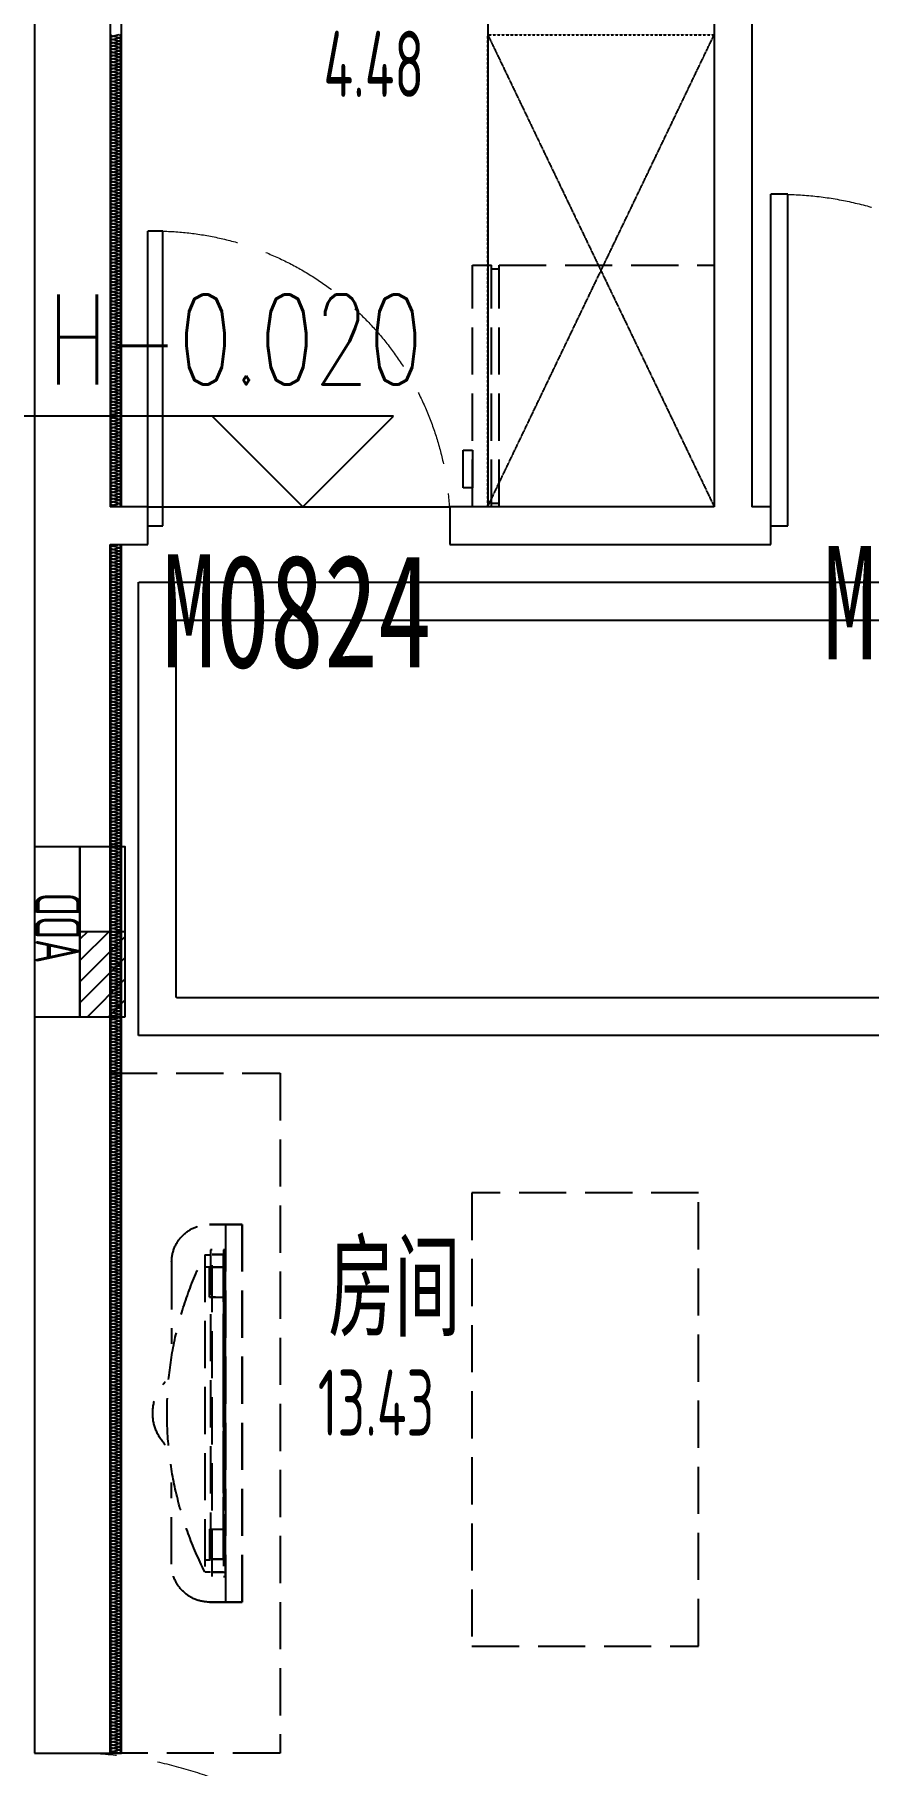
# Model space of a CAD drawing. Header units: millimetres. Extents: x -28014 to 297841, y -81741 to 47579.
# Drawn here: x 136623 to 138831, y 38596 to 43179 of the extents above; entities that cross this region are included whole.
import ezdxf

# ---------------------------------------------------------------- set-up
doc = ezdxf.new("R2010")
doc.units = ezdxf.units.MM
doc.header["$MEASUREMENT"] = 0
doc.linetypes.add('00-TK-A0$0$ax-d-a$0$Ax-41-Pr$0$Ax-41-Pr$0$HIDDEN2', pattern=[0.1875, 0.125, -0.0625])
doc.linetypes.add('__DASH', pattern=[0.35, 0.25, -0.1])
for name, color, linetype in [('A-墙体-填充墙', 4, 'Continuous'), ('A-墙体-面层', 6, 'Continuous'), ('A-楼面-厨卫', 6, 'Continuous'), ('A-楼面-家具', 8, 'Continuous'), ('A-注释-填充', 8, 'Continuous'), ('A-注释-标高', 3, 'Continuous'), ('A-电气-洞口', 171, 'Continuous'), ('A-立面-填充1', 8, 'Continuous'), ('A-立面-线2', 132, 'Continuous'), ('A-门窗', 2, 'Continuous'), ('FF-平面文字', 50, 'Continuous'), ('FF-活动家具', 51, 'Continuous')]:
    doc.layers.add(name, color=color, linetype=linetype)
doc.layers.add('A-注释-参考', color=242, linetype='Continuous', plot=False)
doc.styles.add('_TCH_DIM', font='SIMPLEX', dxfattribs={"bigfont": 'GBCBIG'})
doc.styles.add('_TCH_SPACE', font='HZS', dxfattribs={"width": 0.7, "bigfont": 'HZTXT'})
doc.styles.add('宋体', font='', dxfattribs={"width": 0.8})
doc.styles.add('标注', font='hzs.shx', dxfattribs={"width": 0.7, "bigfont": 'hztxt.shx'})
doc.styles.get('宋体').set_extended_font_data('SimSun')

# ---------------------------------------------------------------- blocks, each defined once
blk = doc.blocks.new('bingxiang')
at = {"layer": 'FF-活动家具', "linetype": '__DASH', "ltscale": 500}
for p, q in [((70679.6, -68761.1), (70679.5, -69331.1)), ((71319.5, -68761.1), (70679.6, -68761.1)), ((71319.5, -69331.1), (71319.5, -68761.1)), ((70679.5, -69331.1), (71319.5, -69331.1)), ((70689.5, -69351.1), (70689.5, -69331.1)), ((71309.5, -69351.1), (71309.5, -69331.1)), ((70679.5, -69351.1), (70679.5, -69401.1)), ((70679.5, -69351.1), (71319.5, -69351.1)), ((71319.5, -69401.1), (71319.5, -69351.1)), ((70679.5, -69401.1), (71319.5, -69401.1))]:
    blk.add_line(p, q, dxfattribs=at)
blk.add_lwpolyline([(70729.5, -69401.1), (70729.5, -69426.1), (70829.5, -69426.1), (70829.5, -69401.1)], close=True, dxfattribs=at)
blk = doc.blocks.new('1800电视柜')
at = {"layer": 'FF-活动家具', "linetype": '__DASH', "ltscale": 500}
for p, q in [((500, -163), (716.6, -163)), ((1300, -163), (1083.4, -163)), ((480.5, -250.7), (1319.5, -250.7)), ((480.5, -250.7), (480.5, -265.7)), ((512.3, -250.7), (512.3, -265.7)), ((592.8, -263), (512.3, -263)), ((1207.2, -263), (1287.7, -263)), ((1287.7, -250.7), (1287.7, -265.7)), ((1319.5, -250.7), (1319.5, -265.7)), ((1400, -306.4), (400, -306.4))]:
    blk.add_line(p, q, dxfattribs=at)
for points in [[(0, 0), (0, -450), (1800, -450), (1800, 0)], [(1332.5, -305.7), (467.5, -305.7), (467.5, -300.7), (1332.5, -300.7)]]:
    blk.add_lwpolyline(points, close=True, dxfattribs=at)
for points in [[(1400, -263), (1400, -350), (400, -350), (400, -263)], [(400, -263), (400, -350), (1400, -350), (1400, -263)]]:
    blk.add_lwpolyline(points, dxfattribs=at)
for centre, radius, start, end in [((900, -234), 121.2, 46.3591, 133.6409), ((500, -263), 100, 90, 180), ((900, -1080.6), 929.9, 63.1842, 116.8158), ((1300, -263), 100, 0, 90)]:
    blk.add_arc(centre, radius, start, end, dxfattribs=at)
for points in [[(467.5, -270.7, 57.3), (467.5, -265.7, 57.3), (1332.5, -265.7, 57.3), (1332.5, -270.7, 57.3)], [(479.5, -300.7, 117.3), (479.5, -270.7, 117.3), (479.5, -270.7, 595.3), (479.5, -300.7, 595.3)], [(513.3, -300.7, 117.3), (513.3, -270.7, 117.3), (513.3, -270.7, 595.3), (513.3, -300.7, 595.3)], [(1286.7, -300.7, 117.3), (1286.7, -270.7, 117.3), (1286.7, -270.7, 595.3), (1286.7, -300.7, 595.3)], [(1320.5, -300.7, 117.3), (1320.5, -270.7, 117.3), (1320.5, -270.7, 595.3), (1320.5, -300.7, 595.3)], [(479.5, -300.7, 117.3), (1320.5, -300.7, 117.3), (1320.5, -300.7, 595.3), (479.5, -300.7, 595.3)]]:
    blk.add_3dface(points, dxfattribs=at)
for points, invisible_edges in [([(592.8, -263, -70.4), (592.8, -279, 2.6), (592.8, -263), (592.8, -263, -70.4)], 9), ([(592.8, -279, -73), (592.8, -279, 2.6), (592.8, -263, -70.4), (592.8, -279, -73)], 11), ([(1207.2, -344.2, -63), (1207.2, -263), (1207.2, -306.4, -79.5), (1207.2, -344.2, -63)], 13), ([(400, -344.2, -63), (400, -279, -73), (400, -306.4, -79.5), (400, -344.2, -63)], 13), ([(400, -279, 2.6), (400, -347, -21.2), (400, -306.4, 9.2), (400, -279, 2.6)], 11), ([(400, -306.4, 9.2), (400, -344.2, -7.4), (400, -333, 18.3), (400, -306.4, 9.2)], 11), ([(400, -344.2, -63), (400, -306.4, -79.5), (400, -333, -88.7), (400, -344.2, -63)], 13), ([(552.5, -300.7, 151.3), (467.5, -300.7, 611.3), (552.5, -300.7, 561.3), (552.5, -300.7, 151.3)], 11), ([(552.5, -300.7, 561.3), (750.6, -300.7, 611.3), (780.1, -300.7, 561.3), (552.5, -300.7, 561.3)], 9), ([(1051.3, -300.7, 101.3), (552.5, -300.7, 151.3), (1021.8, -300.7, 151.3), (1051.3, -300.7, 101.3)], 9), ([(592.8, -344.2, -63), (592.8, -279, -73), (592.8, -306.4, -79.5), (592.8, -344.2, -63)], 13), ([(750.6, -300.7, 611.3), (1247.5, -300.7, 561.3), (780.1, -300.7, 561.3), (750.6, -300.7, 611.3)], 9), ([(1247.5, -300.7, 151.3), (1051.3, -300.7, 101.3), (1021.8, -300.7, 151.3), (1247.5, -300.7, 151.3)], 9), ([(1247.5, -300.7, 561.3), (1332.5, -300.7, 611.3), (1247.5, -300.7, 151.3), (1247.5, -300.7, 561.3)], 11), ([(400, -333.4, -88), (400, -334.7, -89.7), (400, -333, -88.7), (400, -333.4, -88)], 9), ([(400, -334.7, 19.4), (400, -333.5, 17.5), (400, -333, 18.3), (400, -334.7, 19.4)], 9), ([(400, -333, 18.3), (400, -344.2, -7.4), (400, -339.4, 5.9), (400, -333, 18.3)], 9), ([(400, -344.2, -63), (400, -333, -88.7), (400, -339.4, -76.3), (400, -344.2, -63)], 9), ([(400, -333.9, -87.2), (400, -335.6, -88.2), (400, -333.4, -88), (400, -333.9, -87.2)], 11), ([(400, -335.6, 17.8), (400, -333.9, 16.8), (400, -333.5, 17.5), (400, -335.6, 17.8)], 13), ([(400, -336.1, 17), (400, -333.9, 16.8), (400, -335.6, 17.8), (400, -336.1, 17)], 11), ([(400, -336.1, 17), (400, -334.4, 16), (400, -333.9, 16.8), (400, -336.1, 17)], 13), ([(400, -334.3, -86.5), (400, -335.6, -88.2), (400, -333.9, -87.2), (400, -334.3, -86.5)], 11), ([(400, -334.3, -86.5), (400, -336.1, -87.4), (400, -335.6, -88.2), (400, -334.3, -86.5)], 13), ([(400, -334.7, -85.7), (400, -336.1, -87.4), (400, -334.3, -86.5), (400, -334.7, -85.7)], 11), ([(400, -336.1, 17), (400, -334.8, 15.2), (400, -334.4, 16), (400, -336.1, 17)], 13), ([(400, -335.6, 17.8), (400, -334.7, 19.4), (400, -335.2, 18.6), (400, -335.6, 17.8)], 9), ([(400, -334.7, -89.7), (400, -335.6, -88.2), (400, -335.2, -89), (400, -334.7, -89.7)], 9), ([(400, -335.1, -85), (400, -337, -85.8), (400, -334.7, -85.7), (400, -335.1, -85)], 11), ([(400, -337, 15.5), (400, -335.3, 14.4), (400, -334.8, 15.2), (400, -337, 15.5)], 13), ([(400, -335.6, -84.2), (400, -337, -85.8), (400, -335.1, -85), (400, -335.6, -84.2)], 11), ([(400, -337.4, 14.7), (400, -335.3, 14.4), (400, -337, 15.5), (400, -337.4, 14.7)], 11), ([(400, -337.4, 14.7), (400, -335.7, 13.6), (400, -335.3, 14.4), (400, -337.4, 14.7)], 13), ([(400, -336, -83.5), (400, -337.8, -84.3), (400, -335.6, -84.2), (400, -336, -83.5)], 11), ([(400, -337.4, 14.7), (400, -336.1, 12.8), (400, -335.7, 13.6), (400, -337.4, 14.7)], 13), ([(400, -336.4, -82.7), (400, -337.8, -84.3), (400, -336, -83.5), (400, -336.4, -82.7)], 11), ([(400, -336.1, -87.4), (400, -337, -85.8), (400, -336.5, -86.6), (400, -336.1, -87.4)], 9), ([(400, -337, 15.5), (400, -336.1, 17), (400, -336.5, 16.3), (400, -337, 15.5)], 9), ([(400, -338.2, 13.1), (400, -336.5, 12), (400, -336.1, 12.8), (400, -338.2, 13.1)], 13), ([(400, -336.4, -82.7), (400, -338.2, -83.5), (400, -337.8, -84.3), (400, -336.4, -82.7)], 13), ([(400, -336.7, -82), (400, -338.2, -83.5), (400, -336.4, -82.7), (400, -336.7, -82)], 11), ([(400, -338.2, 13.1), (400, -337, 11.2), (400, -336.5, 12), (400, -338.2, 13.1)], 13), ([(400, -337.1, -81.2), (400, -339, -81.9), (400, -336.7, -82), (400, -337.1, -81.2)], 11), ([(400, -337, -85.8), (400, -337.8, -84.3), (400, -337.4, -85.1), (400, -337, -85.8)], 9), ([(400, -339, 11.5), (400, -337.4, 10.4), (400, -337, 11.2), (400, -339, 11.5)], 13), ([(400, -337.5, -80.4), (400, -339, -81.9), (400, -337.1, -81.2), (400, -337.5, -80.4)], 11), ([(400, -338.2, 13.1), (400, -337.4, 14.7), (400, -337.8, 13.9), (400, -338.2, 13.1)], 9), ([(400, -339, 11.5), (400, -337.8, 9.6), (400, -337.4, 10.4), (400, -339, 11.5)], 13), ([(400, -337.9, -79.7), (400, -339.8, -80.3), (400, -337.5, -80.4), (400, -337.9, -79.7)], 11), ([(400, -339.8, 9.9), (400, -338.1, 8.8), (400, -337.8, 9.6), (400, -339.8, 9.9)], 13), ([(400, -338.2, -78.9), (400, -339.8, -80.3), (400, -337.9, -79.7), (400, -338.2, -78.9)], 11), ([(400, -339.8, 9.9), (400, -338.5, 7.9), (400, -338.1, 8.8), (400, -339.8, 9.9)], 13), ([(400, -339, 11.5), (400, -338.2, 13.1), (400, -338.6, 12.3), (400, -339, 11.5)], 9), ([(400, -338.2, -83.5), (400, -339, -81.9), (400, -338.6, -82.7), (400, -338.2, -83.5)], 9), ([(400, -338.6, -78.1), (400, -340.6, -78.6), (400, -338.2, -78.9), (400, -338.6, -78.1)], 11), ([(400, -340.6, 8.3), (400, -338.9, 7.1), (400, -338.5, 7.9), (400, -340.6, 8.3)], 13), ([(400, -339, -77.4), (400, -340.6, -78.6), (400, -338.6, -78.1), (400, -339, -77.4)], 11), ([(400, -340.9, 7.5), (400, -338.9, 7.1), (400, -340.6, 8.3), (400, -340.9, 7.5)], 11), ([(400, -340.9, 7.5), (400, -339.3, 6.3), (400, -338.9, 7.1), (400, -340.9, 7.5)], 13), ([(400, -339, -81.9), (400, -339.8, -80.3), (400, -339.4, -81.1), (400, -339, -81.9)], 9), ([(400, -339.8, 9.9), (400, -339, 11.5), (400, -339.4, 10.7), (400, -339.8, 9.9)], 9), ([(400, -339, -77.4), (400, -340.9, -77.8), (400, -340.6, -78.6), (400, -339, -77.4)], 13), ([(400, -339.3, -76.6), (400, -340.9, -77.8), (400, -339, -77.4), (400, -339.3, -76.6)], 11), ([(400, -340.9, 7.5), (400, -339.6, 5.5), (400, -339.3, 6.3), (400, -340.9, 7.5)], 13), ([(400, -339.6, -75.8), (400, -341.7, -76.2), (400, -339.3, -76.6), (400, -339.6, -75.8)], 11), ([(400, -341.7, 5.8), (400, -340, 4.6), (400, -339.6, 5.5), (400, -341.7, 5.8)], 13), ([(400, -340, -75), (400, -341.7, -76.2), (400, -339.6, -75.8), (400, -340, -75)], 11), ([(400, -340.6, 8.3), (400, -339.8, 9.9), (400, -340.2, 9.1), (400, -340.6, 8.3)], 9), ([(400, -339.8, -80.3), (400, -340.6, -78.6), (400, -340.2, -79.5), (400, -339.8, -80.3)], 9), ([(400, -342, 5), (400, -340, 4.6), (400, -341.7, 5.8), (400, -342, 5)], 11), ([(400, -342, 5), (400, -340.3, 3.8), (400, -340, 4.6), (400, -342, 5)], 13), ([(400, -340.3, -74.2), (400, -341.7, -76.2), (400, -340, -75), (400, -340.3, -74.2)], 11), ([(400, -340.6, -73.4), (400, -342.3, -74.5), (400, -340.3, -74.2), (400, -340.6, -73.4)], 11), ([(400, -342.7, 3.3), (400, -340.7, 3), (400, -340.3, 3.8), (400, -342.7, 3.3)], 13), ([(400, -340.9, -72.6), (400, -342.3, -74.5), (400, -340.6, -73.4), (400, -340.9, -72.6)], 11), ([(400, -342.7, 3.3), (400, -341, 2.1), (400, -340.7, 3), (400, -342.7, 3.3)], 13), ([(400, -341.7, 5.8), (400, -340.9, 7.5), (400, -341.3, 6.6), (400, -341.7, 5.8)], 9), ([(400, -340.9, -77.8), (400, -341.7, -76.2), (400, -341.3, -77), (400, -340.9, -77.8)], 9), ([(400, -341.2, -71.8), (400, -343, -72.9), (400, -340.9, -72.6), (400, -341.2, -71.8)], 11), ([(400, -343.3, 1.7), (400, -341.3, 1.3), (400, -341, 2.1), (400, -343.3, 1.7)], 13), ([(400, -341.6, -71), (400, -343, -72.9), (400, -341.2, -71.8), (400, -341.6, -71)], 11), ([(400, -343.3, 1.7), (400, -341.6, 0.4), (400, -341.3, 1.3), (400, -343.3, 1.7)], 13), ([(400, -341.8, -70.2), (400, -343.6, -71.2), (400, -341.6, -71), (400, -341.8, -70.2)], 11), ([(400, -343.9, 0), (400, -342, -0.4), (400, -341.6, 0.4), (400, -343.9, 0)], 13), ([(400, -341.7, -76.2), (400, -342.3, -74.5), (400, -342, -75.4), (400, -341.7, -76.2)], 9), ([(400, -341.8, -70.2), (400, -343.9, -70.3), (400, -343.6, -71.2), (400, -341.8, -70.2)], 13), ([(400, -342.1, -69.4), (400, -343.9, -70.3), (400, -341.8, -70.2), (400, -342.1, -69.4)], 11), ([(400, -342.7, 3.3), (400, -342, 5), (400, -342.3, 4.2), (400, -342.7, 3.3)], 9), ([(400, -343.9, 0), (400, -342.3, -1.3), (400, -342, -0.4), (400, -343.9, 0)], 13), ([(400, -342.4, -68.6), (400, -343.9, -70.3), (400, -342.1, -69.4), (400, -342.4, -68.6)], 11), ([(400, -342.3, -74.5), (400, -343, -72.9), (400, -342.7, -73.7), (400, -342.3, -74.5)], 9), ([(400, -344.5, -1.7), (400, -342.5, -2.1), (400, -342.3, -1.3), (400, -344.5, -1.7)], 13), ([(400, -342.7, -67.8), (400, -344.5, -68.6), (400, -342.4, -68.6), (400, -342.7, -67.8)], 11), ([(400, -344.5, -1.7), (400, -342.8, -3), (400, -342.5, -2.1), (400, -344.5, -1.7)], 13), ([(400, -343.3, 1.7), (400, -342.7, 3.3), (400, -343, 2.5), (400, -343.3, 1.7)], 9), ([(400, -342.7, -67.8), (400, -344.8, -67.8), (400, -344.5, -68.6), (400, -342.7, -67.8)], 13), ([(400, -343, -67), (400, -344.8, -67.8), (400, -342.7, -67.8), (400, -343, -67)], 11), ([(400, -344.8, -2.6), (400, -342.8, -3), (400, -344.5, -1.7), (400, -344.8, -2.6)], 11), ([(400, -344.8, -2.6), (400, -343.1, -3.8), (400, -342.8, -3), (400, -344.8, -2.6)], 13), ([(400, -343, -72.9), (400, -343.6, -71.2), (400, -343.3, -72), (400, -343, -72.9)], 9), ([(400, -343.2, -66.2), (400, -344.8, -67.8), (400, -343, -67), (400, -343.2, -66.2)], 11), ([(400, -345.3, -4.3), (400, -343.4, -4.7), (400, -343.1, -3.8), (400, -345.3, -4.3)], 13), ([(400, -343.5, -65.4), (400, -345.3, -66.1), (400, -343.2, -66.2), (400, -343.5, -65.4)], 11), ([(400, -343.9, 0), (400, -343.3, 1.7), (400, -343.6, 0.8), (400, -343.9, 0)], 9), ([(400, -345.3, -4.3), (400, -343.6, -5.6), (400, -343.4, -4.7), (400, -345.3, -4.3)], 13), ([(400, -343.7, -64.6), (400, -345.3, -66.1), (400, -343.5, -65.4), (400, -343.7, -64.6)], 11), ([(400, -345.6, -5.1), (400, -343.9, -6.4), (400, -343.6, -5.6), (400, -345.6, -5.1)], 13), ([(400, -344, -63.7), (400, -345.9, -64.4), (400, -343.7, -64.6), (400, -344, -63.7)], 11), ([(400, -344.5, -1.7), (400, -343.9, 0), (400, -344.2, -0.9), (400, -344.5, -1.7)], 9), ([(400, -343.9, -70.3), (400, -344.5, -68.6), (400, -344.2, -69.5), (400, -343.9, -70.3)], 9), ([(400, -346.1, -6.9), (400, -344.2, -7.3), (400, -343.9, -6.4), (400, -346.1, -6.9)], 13), ([(400, -344.2, -62.9), (400, -345.9, -64.4), (400, -344, -63.7), (400, -344.2, -62.9)], 11), ([(400, -344.4, -62.1), (400, -346.3, -62.6), (400, -344.2, -62.9), (400, -344.4, -62.1)], 11), ([(400, -346.1, -6.9), (400, -344.4, -8.2), (400, -344.2, -7.3), (400, -346.1, -6.9)], 13), ([(400, -344.6, -61.3), (400, -346.3, -62.6), (400, -344.4, -62.1), (400, -344.6, -61.3)], 11), ([(400, -346.6, -8.6), (400, -344.6, -9.1), (400, -344.4, -8.2), (400, -346.6, -8.6)], 13), ([(400, -344.8, -60.4), (400, -346.8, -60.9), (400, -344.6, -61.3), (400, -344.8, -60.4)], 11), ([(400, -346.6, -8.6), (400, -344.9, -9.9), (400, -344.6, -9.1), (400, -346.6, -8.6)], 13), ([(400, -345.1, -59.6), (400, -346.8, -60.9), (400, -344.8, -60.4), (400, -345.1, -59.6)], 11), ([(400, -346.8, -9.5), (400, -345.1, -10.8), (400, -344.9, -9.9), (400, -346.8, -9.5)], 13)]:
    blk.add_3dface(points, dxfattribs=dict(at, invisible_edges=invisible_edges))
blk = doc.blocks.new('1200长茶几')
at = {"layer": 'FF-活动家具', "linetype": '__DASH', "ltscale": 500}
blk.add_lwpolyline([(0, -600), (1200, -600), (1200, 0), (0, 0)], close=True, dxfattribs=at)
blk = doc.blocks.new('$DorLib2D$00000001')
for p, q in [((0.45, 0.975), (0.5, 0.975)), ((0.45, 0), (0.45, 0.975)), ((0.5, 0), (0.5, 0.975)), ((0.5, 0), (0.45, 0))]:
    blk.add_line(p, q)
at = {"color": 8, "linetype": '__DASH', "lineweight": 13}
blk.add_arc((0.475, 0), 0.975, 91.4693, 180, dxfattribs=at)
blk = doc.blocks.new('fchgbfhy')
at = {"layer": 'A-墙体-填充墙'}
for p, q in [((-4550, 2700), (-4550, -100)), ((-4450, 2700), (-4450, -100)), ((-6150, 2150), (-6150, -100)), ((-6350, 1950), (-6350, -100)), ((-6350, -100), (-6350, -3400)), ((-6050, -100), (-6150, -100)), ((-6050, -200), (-6050, -100)), ((-4550, -100), (-5250, -100)), ((-5250, -100), (-5250, -200)), ((-4400, -100), (-4450, -100)), ((-4400, -200), (-4400, -100)), ((-6150, -3400), (-6150, -200)), ((-6150, -200), (-6050, -200)), ((-5250, -200), (-4450, -200)), ((-4450, -200), (-4400, -200)), ((-6350, -3400), (-6150, -3400))]:
    blk.add_line(p, q, dxfattribs=at)
at = {"layer": 'A-楼面-厨卫'}
blk.add_lwpolyline([(-6150, 2100), (-5150, 2100), (-5150, -100)], dxfattribs=at)
at = {"layer": 'A-楼面-家具', "linetype": '__DASH'}
for points in [[(-3200, -300), (-3200, -1500), (-6075, -1500), (-6075, -300)], [(-3300, -400), (-3300, -1400), (-5975, -1400), (-5975, -400)]]:
    blk.add_lwpolyline(points, close=True, dxfattribs=at)
at = {"layer": 'A-注释-填充', "linetype": '00-TK-A0$0$ax-d-a$0$Ax-41-Pr$0$Ax-41-Pr$0$HIDDEN2'}
blk.add_lwpolyline([(-5150, 1150), (-4550, 1150), (-4550, -100), (-5150, -100)], close=True, dxfattribs=at)
for points in [[(-5150, -100), (-4550, 1150)], [(-5150, 1150), (-4550, -100)]]:
    blk.add_lwpolyline(points, dxfattribs=at)
at = {"layer": 'A-门窗'}
blk.add_line((-6050, -100), (-5250, -100), dxfattribs=at)
at = {"layer": 'A-楼面-厨卫', "xscale": -1, "rotation": 270}
blk.add_blockref('bingxiang', (64211.1, -70779.6), dxfattribs=at)
at = {"layer": 'A-楼面-家具', "extrusion": (0, 0, -1), "zscale": -1, "rotation": 270}
blk.add_blockref('1800电视柜', (6150, -1600), dxfattribs=at)
at = {"layer": 'A-楼面-家具', "extrusion": (0, 0, -1), "xscale": -1, "zscale": -1, "rotation": 270}
blk.add_blockref('1200长茶几', (5191.7, -3116.5), dxfattribs=at)
at = {"layer": 'A-门窗'}
for p, xscale, yscale, zscale, rotation in [((-3950, -150), -900, 900, -900, 1.852807392050233e-12), ((-5650, -150), -800, 800, -800, 2.31600924004971e-12), ((-6250, -3950), 1100, 1100, 1100, 270.0000000001242)]:
    blk.add_blockref('$DorLib2D$00000001', p, dxfattribs=dict(at, xscale=xscale, yscale=yscale, zscale=zscale, rotation=rotation))
at = {"layer": 'A-注释-参考', "style": '_TCH_SPACE', "width": 0.7}
for s, height, p in [('4.48', 175, (-5584.9, 985)), ('房间', 250, (-5571.9, -2297)), ('13.43', 175, (-5599.9, -2559.5))]:
    blk.add_text(s, height=height, dxfattribs=at).set_placement(p)
blk = doc.blocks.new('$LinePat$岩棉板')
at = {"color": 0}
for p, q in [((0, -17), (12, -67)), ((12, -67), (24, -17))]:
    blk.add_line(p, q, dxfattribs=at)
for centre, start, end in [((12, -17), 0, 180), ((0, -67), 270, 0), ((24, -67), 180, 270)]:
    blk.add_arc(centre, 12, start, end, dxfattribs=at)
at = {"layer": 'Defpoints'}
blk.add_point((0, 0), dxfattribs=at)
at = {"layer": 'Defpoints', "color": 0}
blk.add_point((24, -84), dxfattribs=at)
blk = doc.blocks.new('fdgfdth')
at = {"layer": 'A-墙体-面层', "ltscale": 0.01}
for points in [[(1430, -5550), (1430, -2750), (1430, -2750), (1430, -2750), (1430, -2750)], [(1400, -8850), (1430, -8850), (1430, -5650)]]:
    blk.add_lwpolyline(points, dxfattribs=at)
at = {"layer": 'A-注释-填充', "yscale": 0.3565137037395431, "zscale": 0.3565137037395431}
for p, xscale, rotation in [((1430, -4308.4), -0.3567787968466444, 269.9999999999119), ((1430, -4317), -0.3567787968466444, 269.9999999999119), ((1430, -4325.5), -0.3567787968466444, 269.9999999999119), ((1430, -4334.1), -0.3567787968466444, 269.9999999999119), ((1430, -4342.7), -0.3567787968466444, 269.9999999999119), ((1430, -4351.2), -0.3567787968466444, 269.9999999999119), ((1430, -4359.8), -0.3567787968466444, 269.9999999999119), ((1430, -4368.3), -0.3567787968466444, 269.9999999999119), ((1430, -4376.9), -0.3567787968466444, 269.9999999999119), ((1430, -4385.5), -0.3567787968466444, 269.9999999999119), ((1430, -4394), -0.3567787968466444, 269.9999999999119), ((1430, -4402.6), -0.3567787968466444, 269.9999999999119), ((1430, -4411.2), -0.3567787968466444, 269.9999999999119), ((1430, -4419.7), -0.3567787968466444, 269.9999999999119), ((1430, -4428.3), -0.3567787968466444, 269.9999999999119), ((1430, -4436.9), -0.3567787968466444, 269.9999999999119), ((1430, -4445.4), -0.3567787968466444, 269.9999999999119), ((1430, -4454), -0.3567787968466444, 269.9999999999119), ((1430, -4462.5), -0.3567787968466444, 269.9999999999119), ((1430, -4471.1), -0.3567787968466444, 269.9999999999119), ((1430, -4479.7), -0.3567787968466444, 269.9999999999119), ((1430, -4488.2), -0.3567787968466444, 269.9999999999119), ((1430, -4496.8), -0.3567787968466444, 269.9999999999119), ((1430, -4505.4), -0.3567787968466444, 269.9999999999119), ((1430, -4513.9), -0.3567787968466444, 269.9999999999119), ((1430, -4522.5), -0.3567787968466444, 269.9999999999119), ((1430, -4531), -0.3567787968466444, 269.9999999999119), ((1430, -4539.6), -0.3567787968466444, 269.9999999999119), ((1430, -4548.2), -0.3567787968466444, 269.9999999999119), ((1430, -4556.7), -0.3567787968466444, 269.9999999999119), ((1430, -4565.3), -0.3567787968466444, 269.9999999999119), ((1430, -4573.9), -0.3567787968466444, 269.9999999999119), ((1430, -4582.4), -0.3567787968466444, 269.9999999999119), ((1430, -4591), -0.3567787968466444, 269.9999999999119), ((1430, -4599.5), -0.3567787968466444, 269.9999999999119), ((1430, -4608.1), -0.3567787968466444, 269.9999999999119), ((1430, -4616.7), -0.3567787968466444, 269.9999999999119), ((1430, -4625.2), -0.3567787968466444, 269.9999999999119), ((1430, -4633.8), -0.3567787968466444, 269.9999999999119), ((1430, -4642.4), -0.3567787968466444, 269.9999999999119), ((1430, -4650.9), -0.3567787968466444, 269.9999999999119), ((1430, -4659.5), -0.3567787968466444, 269.9999999999119), ((1430, -4668), -0.3567787968466444, 269.9999999999119), ((1430, -4676.6), -0.3567787968466444, 269.9999999999119), ((1430, -4685.2), -0.3567787968466444, 269.9999999999119), ((1430, -4693.7), -0.3567787968466444, 269.9999999999119), ((1430, -4702.3), -0.3567787968466444, 269.9999999999119), ((1430, -4710.9), -0.3567787968466444, 269.9999999999119), ((1430, -4719.4), -0.3567787968466444, 269.9999999999119), ((1430, -4728), -0.3567787968466444, 269.9999999999119), ((1430, -4736.5), -0.3567787968466444, 269.9999999999119), ((1430, -4745.1), -0.3567787968466444, 269.9999999999119), ((1430, -4753.7), -0.3567787968466444, 269.9999999999119), ((1430, -4762.2), -0.3567787968466444, 269.9999999999119), ((1430, -4770.8), -0.3567787968466444, 269.9999999999119), ((1430, -4779.4), -0.3567787968466444, 269.9999999999119), ((1430, -4787.9), -0.3567787968466444, 269.9999999999119), ((1430, -4796.5), -0.3567787968466444, 269.9999999999119), ((1430, -4805), -0.3567787968466444, 269.9999999999119), ((1430, -4813.6), -0.3567787968466444, 269.9999999999119), ((1430, -4822.2), -0.3567787968466444, 269.9999999999119), ((1430, -4830.7), -0.3567787968466444, 269.9999999999119), ((1430, -4839.3), -0.3567787968466444, 269.9999999999119), ((1430, -4847.9), -0.3567787968466444, 269.9999999999119), ((1430, -4856.4), -0.3567787968466444, 269.9999999999119), ((1430, -4865), -0.3567787968466444, 269.9999999999119), ((1430, -4873.5), -0.3567787968466444, 269.9999999999119), ((1430, -4882.1), -0.3567787968466444, 269.9999999999119), ((1430, -4890.7), -0.3567787968466444, 269.9999999999119), ((1430, -4899.2), -0.3567787968466444, 269.9999999999119), ((1430, -4907.8), -0.3567787968466444, 269.9999999999119), ((1430, -4916.4), -0.3567787968466444, 269.9999999999119), ((1430, -4924.9), -0.3567787968466444, 269.9999999999119), ((1430, -4933.5), -0.3567787968466444, 269.9999999999119), ((1430, -4942), -0.3567787968466444, 269.9999999999119), ((1430, -4950.6), -0.3567787968466444, 269.9999999999119), ((1430, -4959.2), -0.3567787968466444, 269.9999999999119), ((1430, -4967.7), -0.3567787968466444, 269.9999999999119), ((1430, -4976.3), -0.3567787968466444, 269.9999999999119), ((1430, -4984.9), -0.3567787968466444, 269.9999999999119), ((1430, -4993.4), -0.3567787968466444, 269.9999999999119), ((1430, -5002), -0.3567787968466444, 269.9999999999119), ((1430, -5010.6), -0.3567787968466444, 269.9999999999119), ((1430, -5019.1), -0.3567787968466444, 269.9999999999119), ((1430, -5027.7), -0.3567787968466444, 269.9999999999119), ((1430, -5036.2), -0.3567787968466444, 269.9999999999119), ((1430, -5044.8), -0.3567787968466444, 269.9999999999119), ((1430, -5053.4), -0.3567787968466444, 269.9999999999119), ((1430, -5061.9), -0.3567787968466444, 269.9999999999119), ((1430, -5070.5), -0.3567787968466444, 269.9999999999119), ((1430, -5079.1), -0.3567787968466444, 269.9999999999119), ((1430, -5087.6), -0.3567787968466444, 269.9999999999119), ((1430, -5096.2), -0.3567787968466444, 269.9999999999119), ((1430, -5104.7), -0.3567787968466444, 269.9999999999119), ((1430, -5113.3), -0.3567787968466444, 269.9999999999119), ((1430, -5121.9), -0.3567787968466444, 269.9999999999119), ((1430, -5130.4), -0.3567787968466444, 269.9999999999119), ((1430, -5139), -0.3567787968466444, 269.9999999999119), ((1430, -5147.6), -0.3567787968466444, 269.9999999999119), ((1430, -5156.1), -0.3567787968466444, 269.9999999999119), ((1430, -5164.7), -0.3567787968466444, 269.9999999999119), ((1430, -5173.2), -0.3567787968466444, 269.9999999999119), ((1430, -5181.8), -0.3567787968466444, 269.9999999999119), ((1430, -5190.4), -0.3567787968466444, 269.9999999999119), ((1430, -5198.9), -0.3567787968466444, 269.9999999999119), ((1430, -5207.5), -0.3567787968466444, 269.9999999999119), ((1430, -5216.1), -0.3567787968466444, 269.9999999999119), ((1430, -5224.6), -0.3567787968466444, 269.9999999999119), ((1430, -5233.2), -0.3567787968466444, 269.9999999999119), ((1430, -5241.7), -0.3567787968466444, 269.9999999999119), ((1430, -5250.3), -0.3567787968466444, 269.9999999999119), ((1430, -5258.9), -0.3567787968466444, 269.9999999999119), ((1430, -5267.4), -0.3567787968466444, 269.9999999999119), ((1430, -5276), -0.3567787968466444, 269.9999999999119), ((1430, -5284.6), -0.3567787968466444, 269.9999999999119), ((1430, -5293.1), -0.3567787968466444, 269.9999999999119), ((1430, -5301.7), -0.3567787968466444, 269.9999999999119), ((1430, -5310.2), -0.3567787968466444, 269.9999999999119), ((1430, -5318.8), -0.3567787968466444, 269.9999999999119), ((1430, -5327.4), -0.3567787968466444, 269.9999999999119), ((1430, -5335.9), -0.3567787968466444, 269.9999999999119), ((1430, -5344.5), -0.3567787968466444, 269.9999999999119), ((1430, -5353.1), -0.3567787968466444, 269.9999999999119), ((1430, -5361.6), -0.3567787968466444, 269.9999999999119), ((1430, -5370.2), -0.3567787968466444, 269.9999999999119), ((1430, -5378.7), -0.3567787968466444, 269.9999999999119), ((1430, -5387.3), -0.3567787968466444, 269.9999999999119), ((1430, -5395.9), -0.3567787968466444, 269.9999999999119), ((1430, -5404.4), -0.3567787968466444, 269.9999999999119), ((1430, -5413), -0.3567787968466444, 269.9999999999119), ((1430, -5421.6), -0.3567787968466444, 269.9999999999119), ((1430, -5430.1), -0.3567787968466444, 269.9999999999119), ((1430, -5438.7), -0.3567787968466444, 269.9999999999119), ((1430, -5447.2), -0.3567787968466444, 269.9999999999119), ((1430, -5455.8), -0.3567787968466444, 269.9999999999119), ((1430, -5464.4), -0.3567787968466444, 269.9999999999119), ((1430, -5472.9), -0.3567787968466444, 269.9999999999119), ((1430, -5481.5), -0.3567787968466444, 269.9999999999119), ((1430, -5490.1), -0.3567787968466444, 269.9999999999119), ((1430, -5498.6), -0.3567787968466444, 269.9999999999119), ((1430, -5507.2), -0.3567787968466444, 269.9999999999119), ((1430, -5515.7), -0.3567787968466444, 269.9999999999119), ((1430, -5524.3), -0.3567787968466444, 269.9999999999119), ((1430, -5532.9), -0.3567787968466444, 269.9999999999119), ((1430, -5541.4), -0.3567787968466444, 269.9999999999119), ((1430, -5550), -0.3567787968466444, 269.9999999999119), ((1430, -5658.6), -0.3574619920922241, 269.9999999999114), ((1430, -5667.2), -0.3574619920922241, 269.9999999999114), ((1430, -5675.7), -0.3574619920922241, 269.9999999999114), ((1430, -5684.3), -0.3574619920922241, 269.9999999999114), ((1430, -5692.9), -0.3574619920922241, 269.9999999999114), ((1430, -5701.5), -0.3574619920922241, 269.9999999999114), ((1430, -5710.1), -0.3574619920922241, 269.9999999999114), ((1430, -5718.6), -0.3574619920922241, 269.9999999999114), ((1430, -5727.2), -0.3574619920922241, 269.9999999999114), ((1430, -5735.8), -0.3574619920922241, 269.9999999999114), ((1430, -5744.4), -0.3574619920922241, 269.9999999999114), ((1430, -5752.9), -0.3574619920922241, 269.9999999999114), ((1430, -5761.5), -0.3574619920922241, 269.9999999999114), ((1430, -5770.1), -0.3574619920922241, 269.9999999999114), ((1430, -5778.7), -0.3574619920922241, 269.9999999999114), ((1430, -5787.3), -0.3574619920922241, 269.9999999999114), ((1430, -5795.8), -0.3574619920922241, 269.9999999999114), ((1430, -5804.4), -0.3574619920922241, 269.9999999999114), ((1430, -5813), -0.3574619920922241, 269.9999999999114), ((1430, -5821.6), -0.3574619920922241, 269.9999999999114), ((1430, -5830.2), -0.3574619920922241, 269.9999999999114), ((1430, -5838.7), -0.3574619920922241, 269.9999999999114), ((1430, -5847.3), -0.3574619920922241, 269.9999999999114), ((1430, -5855.9), -0.3574619920922241, 269.9999999999114), ((1430, -5864.5), -0.3574619920922241, 269.9999999999114), ((1430, -5873.1), -0.3574619920922241, 269.9999999999114), ((1430, -5881.6), -0.3574619920922241, 269.9999999999114), ((1430, -5890.2), -0.3574619920922241, 269.9999999999114), ((1430, -5898.8), -0.3574619920922241, 269.9999999999114), ((1430, -5907.4), -0.3574619920922241, 269.9999999999114), ((1430, -5916), -0.3574619920922241, 269.9999999999114), ((1430, -5924.5), -0.3574619920922241, 269.9999999999114), ((1430, -5933.1), -0.3574619920922241, 269.9999999999114), ((1430, -5941.7), -0.3574619920922241, 269.9999999999114), ((1430, -5950.3), -0.3574619920922241, 269.9999999999114), ((1430, -5958.8), -0.3574619920922241, 269.9999999999114), ((1430, -5967.4), -0.3574619920922241, 269.9999999999114), ((1430, -5976), -0.3574619920922241, 269.9999999999114), ((1430, -5984.6), -0.3574619920922241, 269.9999999999114), ((1430, -5993.2), -0.3574619920922241, 269.9999999999114), ((1430, -6001.7), -0.3574619920922241, 269.9999999999114), ((1430, -6010.3), -0.3574619920922241, 269.9999999999114), ((1430, -6018.9), -0.3574619920922241, 269.9999999999114), ((1430, -6027.5), -0.3574619920922241, 269.9999999999114), ((1430, -6036.1), -0.3574619920922241, 269.9999999999114), ((1430, -6044.6), -0.3574619920922241, 269.9999999999114), ((1430, -6053.2), -0.3574619920922241, 269.9999999999114), ((1430, -6061.8), -0.3574619920922241, 269.9999999999114), ((1430, -6070.4), -0.3574619920922241, 269.9999999999114), ((1430, -6079), -0.3574619920922241, 269.9999999999114), ((1430, -6087.5), -0.3574619920922241, 269.9999999999114), ((1430, -6096.1), -0.3574619920922241, 269.9999999999114), ((1430, -6104.7), -0.3574619920922241, 269.9999999999114), ((1430, -6113.3), -0.3574619920922241, 269.9999999999114), ((1430, -6121.8), -0.3574619920922241, 269.9999999999114), ((1430, -6130.4), -0.3574619920922241, 269.9999999999114), ((1430, -6139), -0.3574619920922241, 269.9999999999114), ((1430, -6147.6), -0.3574619920922241, 269.9999999999114), ((1430, -6156.2), -0.3574619920922241, 269.9999999999114), ((1430, -6164.7), -0.3574619920922241, 269.9999999999114), ((1430, -6173.3), -0.3574619920922241, 269.9999999999114), ((1430, -6181.9), -0.3574619920922241, 269.9999999999114), ((1430, -6190.5), -0.3574619920922241, 269.9999999999114), ((1430, -6199.1), -0.3574619920922241, 269.9999999999114), ((1430, -6207.6), -0.3574619920922241, 269.9999999999114), ((1430, -6216.2), -0.3574619920922241, 269.9999999999114), ((1430, -6224.8), -0.3574619920922241, 269.9999999999114), ((1430, -6233.4), -0.3574619920922241, 269.9999999999114), ((1430, -6242), -0.3574619920922241, 269.9999999999114), ((1430, -6250.5), -0.3574619920922241, 269.9999999999114), ((1430, -6259.1), -0.3574619920922241, 269.9999999999114), ((1430, -6267.7), -0.3574619920922241, 269.9999999999114), ((1430, -6276.3), -0.3574619920922241, 269.9999999999114), ((1430, -6284.9), -0.3574619920922241, 269.9999999999114), ((1430, -6293.4), -0.3574619920922241, 269.9999999999114), ((1430, -6302), -0.3574619920922241, 269.9999999999114), ((1430, -6310.6), -0.3574619920922241, 269.9999999999114), ((1430, -6319.2), -0.3574619920922241, 269.9999999999114), ((1430, -6327.7), -0.3574619920922241, 269.9999999999114), ((1430, -6336.3), -0.3574619920922241, 269.9999999999114), ((1430, -6344.9), -0.3574619920922241, 269.9999999999114), ((1430, -6353.5), -0.3574619920922241, 269.9999999999114), ((1430, -6362.1), -0.3574619920922241, 269.9999999999114), ((1430, -6370.6), -0.3574619920922241, 269.9999999999114), ((1430, -6379.2), -0.3574619920922241, 269.9999999999114), ((1430, -6387.8), -0.3574619920922241, 269.9999999999114), ((1430, -6396.4), -0.3574619920922241, 269.9999999999114), ((1430, -6405), -0.3574619920922241, 269.9999999999114), ((1430, -6413.5), -0.3574619920922241, 269.9999999999114), ((1430, -6422.1), -0.3574619920922241, 269.9999999999114), ((1430, -6430.7), -0.3574619920922241, 269.9999999999114), ((1430, -6439.3), -0.3574619920922241, 269.9999999999114), ((1430, -6447.9), -0.3574619920922241, 269.9999999999114), ((1430, -6456.4), -0.3574619920922241, 269.9999999999114), ((1430, -6465), -0.3574619920922241, 269.9999999999114), ((1430, -6473.6), -0.3574619920922241, 269.9999999999114), ((1430, -6482.2), -0.3574619920922241, 269.9999999999114), ((1430, -6490.8), -0.3574619920922241, 269.9999999999114), ((1430, -6499.3), -0.3574619920922241, 269.9999999999114), ((1430, -6507.9), -0.3574619920922241, 269.9999999999114), ((1430, -6516.5), -0.3574619920922241, 269.9999999999114), ((1430, -6525.1), -0.3574619920922241, 269.9999999999114), ((1430, -6533.6), -0.3574619920922241, 269.9999999999114), ((1430, -6542.2), -0.3574619920922241, 269.9999999999114), ((1430, -6550.8), -0.3574619920922241, 269.9999999999114), ((1430, -6559.4), -0.3574619920922241, 269.9999999999114), ((1430, -6568), -0.3574619920922241, 269.9999999999114), ((1430, -6576.5), -0.3574619920922241, 269.9999999999114), ((1430, -6585.1), -0.3574619920922241, 269.9999999999114), ((1430, -6593.7), -0.3574619920922241, 269.9999999999114), ((1430, -6602.3), -0.3574619920922241, 269.9999999999114), ((1430, -6610.9), -0.3574619920922241, 269.9999999999114), ((1430, -6619.4), -0.3574619920922241, 269.9999999999114), ((1430, -6628), -0.3574619920922241, 269.9999999999114), ((1430, -6636.6), -0.3574619920922241, 269.9999999999114), ((1430, -6645.2), -0.3574619920922241, 269.9999999999114), ((1430, -6653.8), -0.3574619920922241, 269.9999999999114), ((1430, -6662.3), -0.3574619920922241, 269.9999999999114), ((1430, -6670.9), -0.3574619920922241, 269.9999999999114), ((1430, -6679.5), -0.3574619920922241, 269.9999999999114), ((1430, -6688.1), -0.3574619920922241, 269.9999999999114), ((1430, -6696.6), -0.3574619920922241, 269.9999999999114), ((1430, -6705.2), -0.3574619920922241, 269.9999999999114), ((1430, -6713.8), -0.3574619920922241, 269.9999999999114), ((1430, -6722.4), -0.3574619920922241, 269.9999999999114), ((1430, -6731), -0.3574619920922241, 269.9999999999114), ((1430, -6739.5), -0.3574619920922241, 269.9999999999114), ((1430, -6748.1), -0.3574619920922241, 269.9999999999114), ((1430, -6756.7), -0.3574619920922241, 269.9999999999114), ((1430, -6765.3), -0.3574619920922241, 269.9999999999114), ((1430, -6773.9), -0.3574619920922241, 269.9999999999114), ((1430, -6782.4), -0.3574619920922241, 269.9999999999114), ((1430, -6791), -0.3574619920922241, 269.9999999999114), ((1430, -6799.6), -0.3574619920922241, 269.9999999999114), ((1430, -6808.2), -0.3574619920922241, 269.9999999999114), ((1430, -6816.8), -0.3574619920922241, 269.9999999999114), ((1430, -6825.3), -0.3574619920922241, 269.9999999999114), ((1430, -6833.9), -0.3574619920922241, 269.9999999999114), ((1430, -6842.5), -0.3574619920922241, 269.9999999999114), ((1430, -6851.1), -0.3574619920922241, 269.9999999999114), ((1430, -6859.7), -0.3574619920922241, 269.9999999999114), ((1430, -6868.2), -0.3574619920922241, 269.9999999999114), ((1430, -6876.8), -0.3574619920922241, 269.9999999999114), ((1430, -6885.4), -0.3574619920922241, 269.9999999999114), ((1430, -6894), -0.3574619920922241, 269.9999999999114), ((1430, -6902.5), -0.3574619920922241, 269.9999999999114), ((1430, -6911.1), -0.3574619920922241, 269.9999999999114), ((1430, -6919.7), -0.3574619920922241, 269.9999999999114), ((1430, -6928.3), -0.3574619920922241, 269.9999999999114), ((1430, -6936.9), -0.3574619920922241, 269.9999999999114), ((1430, -6945.4), -0.3574619920922241, 269.9999999999114), ((1430, -6954), -0.3574619920922241, 269.9999999999114), ((1430, -6962.6), -0.3574619920922241, 269.9999999999114), ((1430, -6971.2), -0.3574619920922241, 269.9999999999114), ((1430, -6979.8), -0.3574619920922241, 269.9999999999114), ((1430, -6988.3), -0.3574619920922241, 269.9999999999114), ((1430, -6996.9), -0.3574619920922241, 269.9999999999114), ((1430, -7005.5), -0.3574619920922241, 269.9999999999114), ((1430, -7014.1), -0.3574619920922241, 269.9999999999114), ((1430, -7022.7), -0.3574619920922241, 269.9999999999114), ((1430, -7031.2), -0.3574619920922241, 269.9999999999114), ((1430, -7039.8), -0.3574619920922241, 269.9999999999114), ((1430, -7048.4), -0.3574619920922241, 269.9999999999114), ((1430, -7057), -0.3574619920922241, 269.9999999999114), ((1430, -7065.5), -0.3574619920922241, 269.9999999999114), ((1430, -7074.1), -0.3574619920922241, 269.9999999999114), ((1430, -7082.7), -0.3574619920922241, 269.9999999999114), ((1430, -7091.3), -0.3574619920922241, 269.9999999999114), ((1430, -7099.9), -0.3574619920922241, 269.9999999999114), ((1430, -7108.4), -0.3574619920922241, 269.9999999999114), ((1430, -7117), -0.3574619920922241, 269.9999999999114), ((1430, -7125.6), -0.3574619920922241, 269.9999999999114), ((1430, -7134.2), -0.3574619920922241, 269.9999999999114), ((1430, -7142.8), -0.3574619920922241, 269.9999999999114), ((1430, -7151.3), -0.3574619920922241, 269.9999999999114), ((1430, -7159.9), -0.3574619920922241, 269.9999999999114), ((1430, -7168.5), -0.3574619920922241, 269.9999999999114), ((1430, -7177.1), -0.3574619920922241, 269.9999999999114), ((1430, -7185.7), -0.3574619920922241, 269.9999999999114), ((1430, -7194.2), -0.3574619920922241, 269.9999999999114), ((1430, -7202.8), -0.3574619920922241, 269.9999999999114), ((1430, -7211.4), -0.3574619920922241, 269.9999999999114), ((1430, -7220), -0.3574619920922241, 269.9999999999114), ((1430, -7228.6), -0.3574619920922241, 269.9999999999114), ((1430, -7237.1), -0.3574619920922241, 269.9999999999114), ((1430, -7245.7), -0.3574619920922241, 269.9999999999114), ((1430, -7254.3), -0.3574619920922241, 269.9999999999114), ((1430, -7262.9), -0.3574619920922241, 269.9999999999114), ((1430, -7271.4), -0.3574619920922241, 269.9999999999114), ((1430, -7280), -0.3574619920922241, 269.9999999999114), ((1430, -7288.6), -0.3574619920922241, 269.9999999999114), ((1430, -7297.2), -0.3574619920922241, 269.9999999999114), ((1430, -7305.8), -0.3574619920922241, 269.9999999999114), ((1430, -7314.3), -0.3574619920922241, 269.9999999999114), ((1430, -7322.9), -0.3574619920922241, 269.9999999999114), ((1430, -7331.5), -0.3574619920922241, 269.9999999999114), ((1430, -7340.1), -0.3574619920922241, 269.9999999999114), ((1430, -7348.7), -0.3574619920922241, 269.9999999999114), ((1430, -7357.2), -0.3574619920922241, 269.9999999999114), ((1430, -7365.8), -0.3574619920922241, 269.9999999999114), ((1430, -7374.4), -0.3574619920922241, 269.9999999999114), ((1430, -7383), -0.3574619920922241, 269.9999999999114), ((1430, -7391.6), -0.3574619920922241, 269.9999999999114), ((1430, -7400.1), -0.3574619920922241, 269.9999999999114), ((1430, -7408.7), -0.3574619920922241, 269.9999999999114), ((1430, -7417.3), -0.3574619920922241, 269.9999999999114), ((1430, -7425.9), -0.3574619920922241, 269.9999999999114), ((1430, -7434.5), -0.3574619920922241, 269.9999999999114), ((1430, -7443), -0.3574619920922241, 269.9999999999114), ((1430, -7451.6), -0.3574619920922241, 269.9999999999114), ((1430, -7460.2), -0.3574619920922241, 269.9999999999114), ((1430, -7468.8), -0.3574619920922241, 269.9999999999114), ((1430, -7477.3), -0.3574619920922241, 269.9999999999114), ((1430, -7485.9), -0.3574619920922241, 269.9999999999114), ((1430, -7494.5), -0.3574619920922241, 269.9999999999114), ((1430, -7503.1), -0.3574619920922241, 269.9999999999114), ((1430, -7511.7), -0.3574619920922241, 269.9999999999114), ((1430, -7520.2), -0.3574619920922241, 269.9999999999114), ((1430, -7528.8), -0.3574619920922241, 269.9999999999114), ((1430, -7537.4), -0.3574619920922241, 269.9999999999114), ((1430, -7546), -0.3574619920922241, 269.9999999999114), ((1430, -7554.6), -0.3574619920922241, 269.9999999999114), ((1430, -7563.1), -0.3574619920922241, 269.9999999999114), ((1430, -7571.7), -0.3574619920922241, 269.9999999999114), ((1430, -7580.3), -0.3574619920922241, 269.9999999999114), ((1430, -7588.9), -0.3574619920922241, 269.9999999999114), ((1430, -7597.5), -0.3574619920922241, 269.9999999999114), ((1430, -7606), -0.3574619920922241, 269.9999999999114), ((1430, -7614.6), -0.3574619920922241, 269.9999999999114), ((1430, -7623.2), -0.3574619920922241, 269.9999999999114), ((1430, -7631.8), -0.3574619920922241, 269.9999999999114), ((1430, -7640.3), -0.3574619920922241, 269.9999999999114), ((1430, -7648.9), -0.3574619920922241, 269.9999999999114), ((1430, -7657.5), -0.3574619920922241, 269.9999999999114), ((1430, -7666.1), -0.3574619920922241, 269.9999999999114), ((1430, -7674.7), -0.3574619920922241, 269.9999999999114), ((1430, -7683.2), -0.3574619920922241, 269.9999999999114), ((1430, -7691.8), -0.3574619920922241, 269.9999999999114), ((1430, -7700.4), -0.3574619920922241, 269.9999999999114), ((1430, -7709), -0.3574619920922241, 269.9999999999114), ((1430, -7717.6), -0.3574619920922241, 269.9999999999114), ((1430, -7726.1), -0.3574619920922241, 269.9999999999114), ((1430, -7734.7), -0.3574619920922241, 269.9999999999114), ((1430, -7743.3), -0.3574619920922241, 269.9999999999114), ((1430, -7751.9), -0.3574619920922241, 269.9999999999114), ((1430, -7760.5), -0.3574619920922241, 269.9999999999114), ((1430, -7769), -0.3574619920922241, 269.9999999999114), ((1430, -7777.6), -0.3574619920922241, 269.9999999999114), ((1430, -7786.2), -0.3574619920922241, 269.9999999999114), ((1430, -7794.8), -0.3574619920922241, 269.9999999999114), ((1430, -7803.4), -0.3574619920922241, 269.9999999999114), ((1430, -7811.9), -0.3574619920922241, 269.9999999999114), ((1430, -7820.5), -0.3574619920922241, 269.9999999999114), ((1430, -7829.1), -0.3574619920922241, 269.9999999999114), ((1430, -7837.7), -0.3574619920922241, 269.9999999999114), ((1430, -7846.2), -0.3574619920922241, 269.9999999999114), ((1430, -7854.8), -0.3574619920922241, 269.9999999999114), ((1430, -7863.4), -0.3574619920922241, 269.9999999999114), ((1430, -7872), -0.3574619920922241, 269.9999999999114), ((1430, -7880.6), -0.3574619920922241, 269.9999999999114), ((1430, -7889.1), -0.3574619920922241, 269.9999999999114), ((1430, -7897.7), -0.3574619920922241, 269.9999999999114), ((1430, -7906.3), -0.3574619920922241, 269.9999999999114), ((1430, -7914.9), -0.3574619920922241, 269.9999999999114), ((1430, -7923.5), -0.3574619920922241, 269.9999999999114), ((1430, -7932), -0.3574619920922241, 269.9999999999114), ((1430, -7940.6), -0.3574619920922241, 269.9999999999114), ((1430, -7949.2), -0.3574619920922241, 269.9999999999114), ((1430, -7957.8), -0.3574619920922241, 269.9999999999114), ((1430, -7966.4), -0.3574619920922241, 269.9999999999114), ((1430, -7974.9), -0.3574619920922241, 269.9999999999114), ((1430, -7983.5), -0.3574619920922241, 269.9999999999114), ((1430, -7992.1), -0.3574619920922241, 269.9999999999114), ((1430, -8000.7), -0.3574619920922241, 269.9999999999114), ((1430, -8009.2), -0.3574619920922241, 269.9999999999114), ((1430, -8017.8), -0.3574619920922241, 269.9999999999114), ((1430, -8026.4), -0.3574619920922241, 269.9999999999114), ((1430, -8035), -0.3574619920922241, 269.9999999999114), ((1430, -8043.6), -0.3574619920922241, 269.9999999999114), ((1430, -8052.1), -0.3574619920922241, 269.9999999999114), ((1430, -8060.7), -0.3574619920922241, 269.9999999999114), ((1430, -8069.3), -0.3574619920922241, 269.9999999999114), ((1430, -8077.9), -0.3574619920922241, 269.9999999999114), ((1430, -8086.5), -0.3574619920922241, 269.9999999999114), ((1430, -8095), -0.3574619920922241, 269.9999999999114), ((1430, -8103.6), -0.3574619920922241, 269.9999999999114), ((1430, -8112.2), -0.3574619920922241, 269.9999999999114), ((1430, -8120.8), -0.3574619920922241, 269.9999999999114), ((1430, -8129.4), -0.3574619920922241, 269.9999999999114), ((1430, -8137.9), -0.3574619920922241, 269.9999999999114), ((1430, -8146.5), -0.3574619920922241, 269.9999999999114), ((1430, -8155.1), -0.3574619920922241, 269.9999999999114), ((1430, -8163.7), -0.3574619920922241, 269.9999999999114), ((1430, -8172.3), -0.3574619920922241, 269.9999999999114), ((1430, -8180.8), -0.3574619920922241, 269.9999999999114), ((1430, -8189.4), -0.3574619920922241, 269.9999999999114), ((1430, -8198), -0.3574619920922241, 269.9999999999114), ((1430, -8206.6), -0.3574619920922241, 269.9999999999114), ((1430, -8215.1), -0.3574619920922241, 269.9999999999114), ((1430, -8223.7), -0.3574619920922241, 269.9999999999114), ((1430, -8232.3), -0.3574619920922241, 269.9999999999114), ((1430, -8240.9), -0.3574619920922241, 269.9999999999114), ((1430, -8249.5), -0.3574619920922241, 269.9999999999114), ((1430, -8258), -0.3574619920922241, 269.9999999999114), ((1430, -8266.6), -0.3574619920922241, 269.9999999999114), ((1430, -8275.2), -0.3574619920922241, 269.9999999999114), ((1430, -8283.8), -0.3574619920922241, 269.9999999999114), ((1430, -8292.4), -0.3574619920922241, 269.9999999999114), ((1430, -8300.9), -0.3574619920922241, 269.9999999999114), ((1430, -8309.5), -0.3574619920922241, 269.9999999999114), ((1430, -8318.1), -0.3574619920922241, 269.9999999999114), ((1430, -8326.7), -0.3574619920922241, 269.9999999999114), ((1430, -8335.3), -0.3574619920922241, 269.9999999999114), ((1430, -8343.8), -0.3574619920922241, 269.9999999999114), ((1430, -8352.4), -0.3574619920922241, 269.9999999999114), ((1430, -8361), -0.3574619920922241, 269.9999999999114), ((1430, -8369.6), -0.3574619920922241, 269.9999999999114), ((1430, -8378.1), -0.3574619920922241, 269.9999999999114), ((1430, -8386.7), -0.3574619920922241, 269.9999999999114), ((1430, -8395.3), -0.3574619920922241, 269.9999999999114), ((1430, -8403.9), -0.3574619920922241, 269.9999999999114), ((1430, -8412.5), -0.3574619920922241, 269.9999999999114), ((1430, -8421), -0.3574619920922241, 269.9999999999114), ((1430, -8429.6), -0.3574619920922241, 269.9999999999114), ((1430, -8438.2), -0.3574619920922241, 269.9999999999114), ((1430, -8446.8), -0.3574619920922241, 269.9999999999114), ((1430, -8455.4), -0.3574619920922241, 269.9999999999114), ((1430, -8463.9), -0.3574619920922241, 269.9999999999114), ((1430, -8472.5), -0.3574619920922241, 269.9999999999114), ((1430, -8481.1), -0.3574619920922241, 269.9999999999114), ((1430, -8489.7), -0.3574619920922241, 269.9999999999114), ((1430, -8498.3), -0.3574619920922241, 269.9999999999114), ((1430, -8506.8), -0.3574619920922241, 269.9999999999114), ((1430, -8515.4), -0.3574619920922241, 269.9999999999114), ((1430, -8524), -0.3574619920922241, 269.9999999999114), ((1430, -8532.6), -0.3574619920922241, 269.9999999999114), ((1430, -8541.2), -0.3574619920922241, 269.9999999999114), ((1430, -8549.7), -0.3574619920922241, 269.9999999999114), ((1430, -8558.3), -0.3574619920922241, 269.9999999999114), ((1430, -8566.9), -0.3574619920922241, 269.9999999999114), ((1430, -8575.5), -0.3574619920922241, 269.9999999999114), ((1430, -8584), -0.3574619920922241, 269.9999999999114), ((1430, -8592.6), -0.3574619920922241, 269.9999999999114), ((1430, -8601.2), -0.3574619920922241, 269.9999999999114), ((1430, -8609.8), -0.3574619920922241, 269.9999999999114), ((1430, -8618.4), -0.3574619920922241, 269.9999999999114), ((1430, -8626.9), -0.3574619920922241, 269.9999999999114), ((1430, -8635.5), -0.3574619920922241, 269.9999999999114), ((1430, -8644.1), -0.3574619920922241, 269.9999999999114), ((1430, -8652.7), -0.3574619920922241, 269.9999999999114), ((1430, -8661.3), -0.3574619920922241, 269.9999999999114), ((1430, -8669.8), -0.3574619920922241, 269.9999999999114), ((1430, -8678.4), -0.3574619920922241, 269.9999999999114), ((1430, -8687), -0.3574619920922241, 269.9999999999114), ((1430, -8695.6), -0.3574619920922241, 269.9999999999114), ((1430, -8704.2), -0.3574619920922241, 269.9999999999114), ((1430, -8712.7), -0.3574619920922241, 269.9999999999114), ((1430, -8721.3), -0.3574619920922241, 269.9999999999114), ((1430, -8729.9), -0.3574619920922241, 269.9999999999114), ((1430, -8738.5), -0.3574619920922241, 269.9999999999114), ((1430, -8747.1), -0.3574619920922241, 269.9999999999114), ((1430, -8755.6), -0.3574619920922241, 269.9999999999114), ((1430, -8764.2), -0.3574619920922241, 269.9999999999114), ((1430, -8772.8), -0.3574619920922241, 269.9999999999114), ((1430, -8781.4), -0.3574619920922241, 269.9999999999114), ((1430, -8789.9), -0.3574619920922241, 269.9999999999114), ((1430, -8798.5), -0.3574619920922241, 269.9999999999114), ((1430, -8807.1), -0.3574619920922241, 269.9999999999114), ((1430, -8815.7), -0.3574619920922241, 269.9999999999114), ((1430, -8824.3), -0.3574619920922241, 269.9999999999114), ((1430, -8832.8), -0.3574619920922241, 269.9999999999114), ((1430, -8841.4), -0.3574619920922241, 269.9999999999114), ((1430, -8850), -0.3574619920922241, 269.9999999999114)]:
    blk.add_blockref('$LinePat$岩棉板', p, dxfattribs=dict(at, xscale=xscale, rotation=rotation))
blk = doc.blocks.new('bh2')
at = {"layer": 'FF-平面文字', "style": '宋体', "width": 0.7}
for s, p in [('M0824', (9031.7, -3778)), ('M0924', (10781.7, -3756))]:
    blk.add_text(s, height=300, dxfattribs=at).set_placement(p)
blk = doc.blocks.new('gfhygfju')
at = {"layer": 'A-注释-标高'}
for p, q in [((-2049.6, 5840), (-3099.5, 5840)), ((-2289.6, 5600), (-2529.6, 5840)), ((-2289.6, 5600), (-2049.6, 5840))]:
    blk.add_line(p, q, dxfattribs=at)
at = {"layer": 'A-注释-标高', "color": 7, "style": '_TCH_DIM', "width": 0.705882}
blk.add_text('H-0.020', height=238, dxfattribs=at).set_placement((-2965.1, 5924))
blk = doc.blocks.new('d1')
at = {"layer": 'A-电气-洞口'}
blk.add_lwpolyline([(0, 120), (450, 120), (450, 0), (0, 0)], close=True, dxfattribs=at)
at = {"layer": 'A-电气-洞口', "style": '标注', "width": 0.7}
blk.add_text('ADD', height=120, dxfattribs=at).set_placement((140.9, 1.8))
blk = doc.blocks.new('d2')
at = {"layer": 'A-电气-洞口'}
h = blk.add_hatch(dxfattribs=at)
h.set_pattern_fill('ANSI31', color=256, scale=25, style=0)
h.set_pattern_definition([(45, (-62577.283, -46598.13), (-28.0633, 28.0633), [])])
h.paths.add_polyline_path([(225, 0), (225, 120), (0, 120), (0, 0)])
blk.add_line((225, 120), (225, 0), dxfattribs=at)
at = {"layer": 'A-电气-洞口', "ltscale": 0.01}
blk.add_lwpolyline([(0, 120), (450, 120), (450, 0), (0, 0)], close=True, dxfattribs=at)
blk = doc.blocks.new('gfthy')
at = {"layer": 'A-电气-洞口', "xscale": -1, "rotation": 270}
for name, p in [('d1', (1825, 250)), ('d2', (1945, 250))]:
    blk.add_blockref(name, p, dxfattribs=at)

msp = doc.modelspace()

# ---------------------------------------------------------------- block references
for name, p in [('fdgfdth', (135422.862, 47478.523)), ('fchgbfhy', (142972.862, 42028.523))]:
    msp.add_blockref(name, p)
at = {"layer": 'A-立面-填充1'}
msp.add_blockref('gfthy', (134797.862, 40328.523), dxfattribs=at)
at = {"layer": 'A-立面-线2'}
msp.add_blockref('gfhygfju', (139622.863, 36328.523), dxfattribs=at)
at = {"layer": 'FF-平面文字'}
msp.add_blockref('bh2', (127928.652, 45281.048), dxfattribs=at)

doc.saveas('drawing.dxf')
